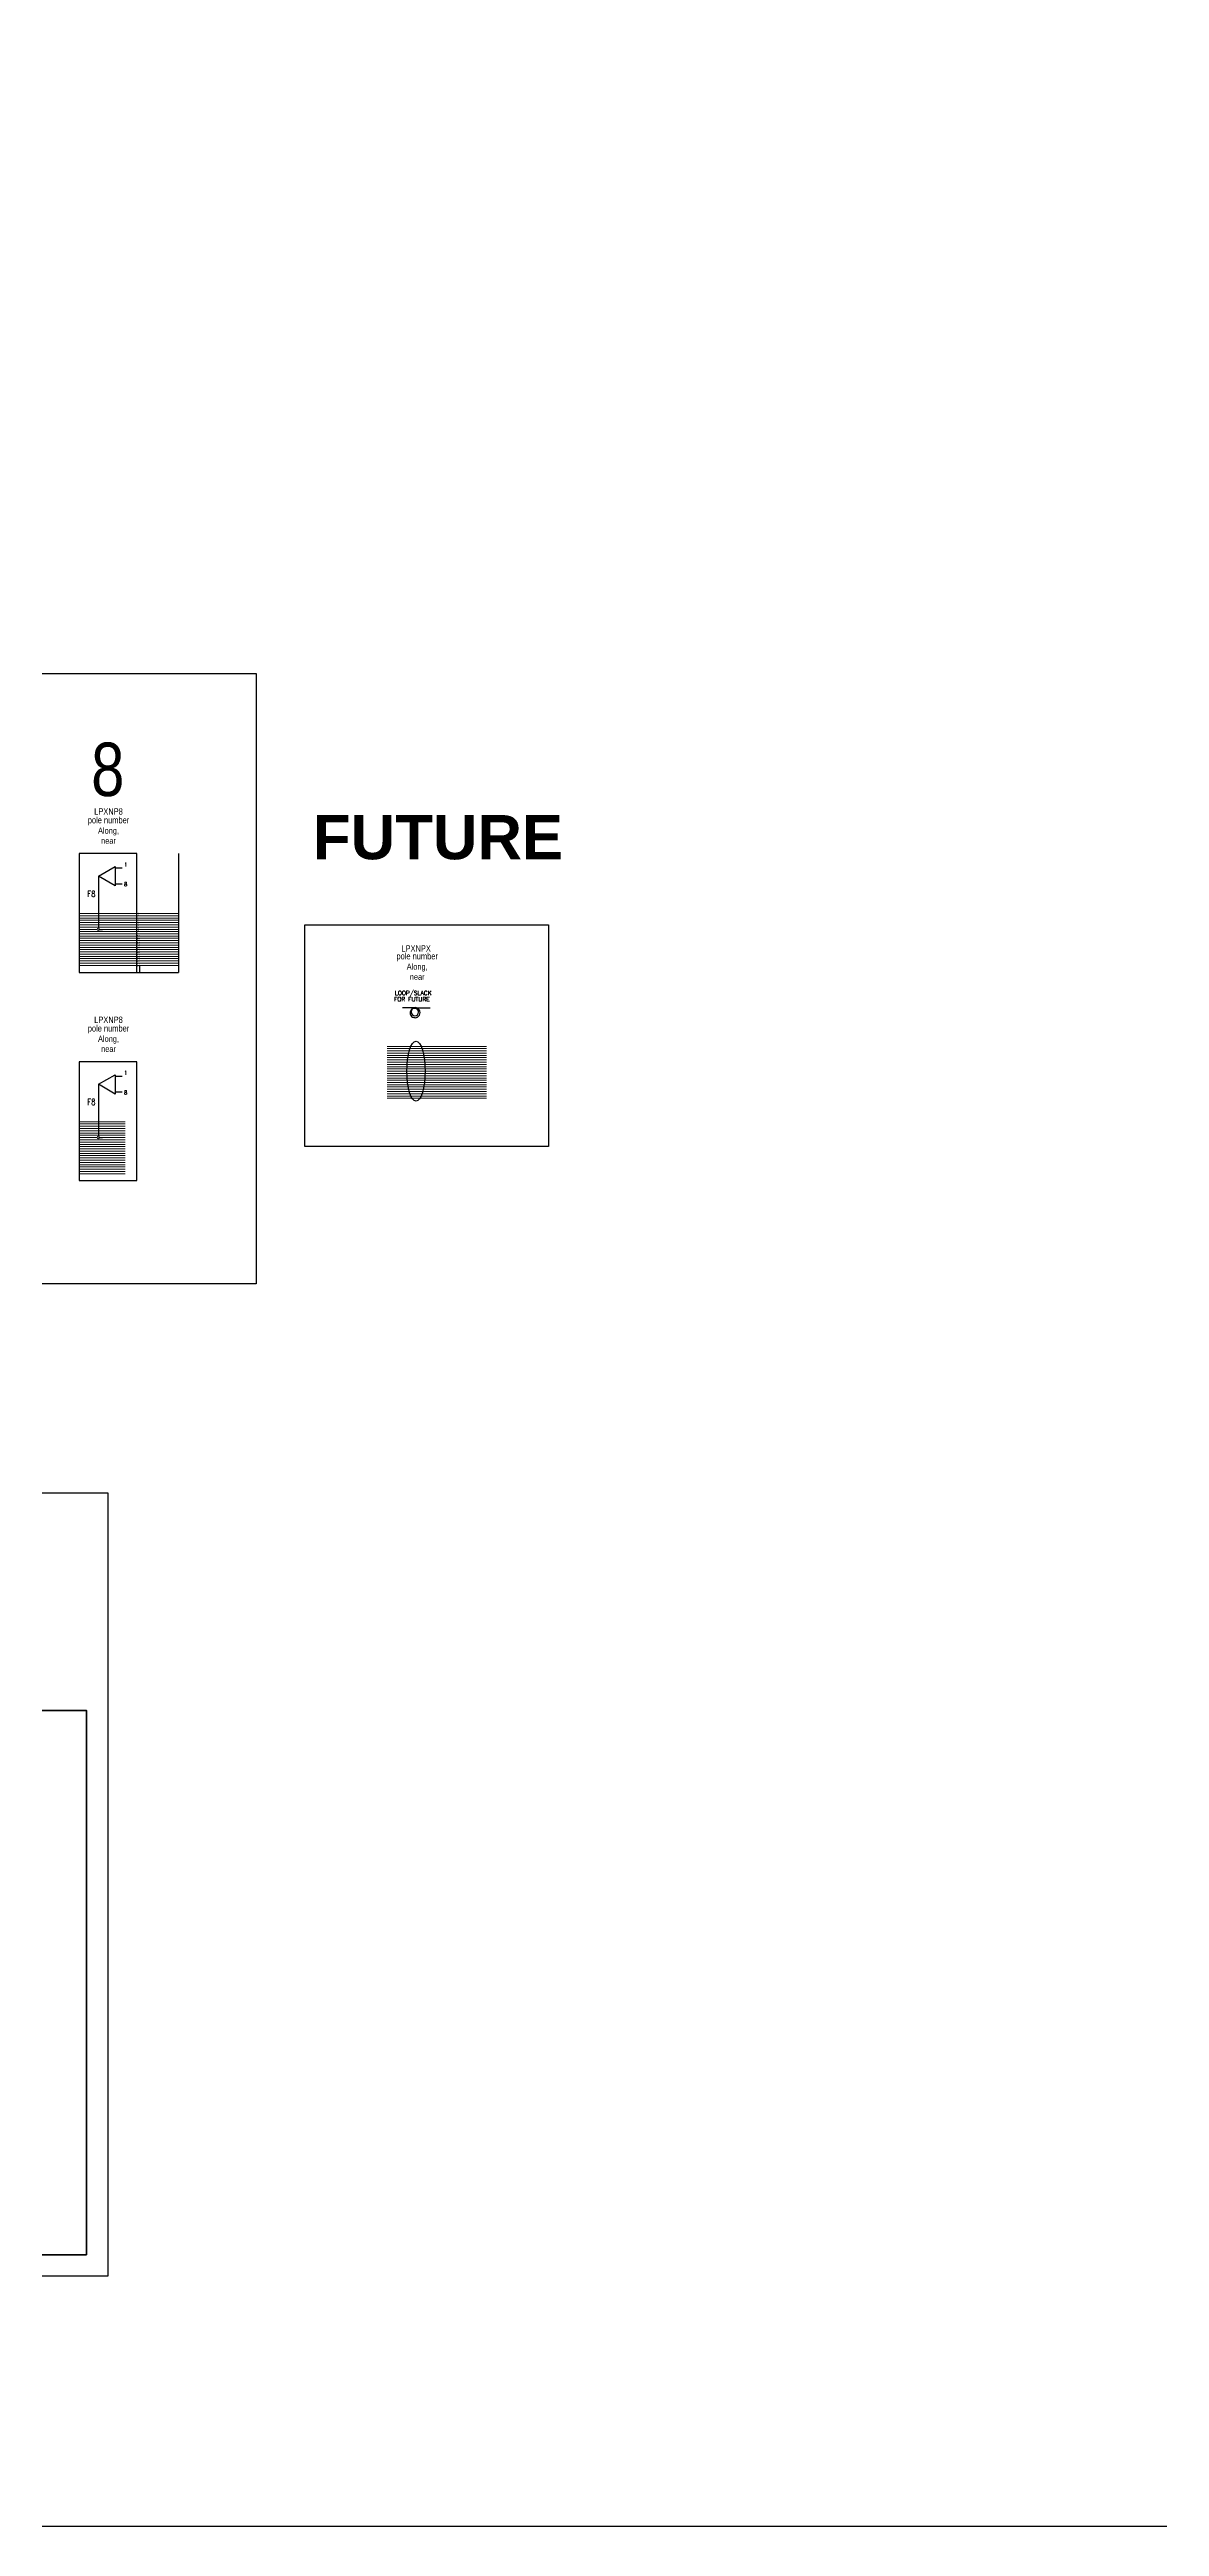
# Model space of a CAD drawing. Extents: x -663610 to -207124, y 70878 to 297551.
# Drawn here: x -251568 to -250529, y 78379 to 80696 of the extents above; entities that cross this region are included whole.
import ezdxf
from ezdxf.enums import TextEntityAlignment as Align

# ---------------------------------------------------------------- set-up
doc = ezdxf.new("R2010")
doc.units = 0
doc.header["$LTSCALE"] = 0.3
doc.layers.get('0').update_dxf_attribs({"linetype": 'CONTINUOUS'})
for name, color, linetype in [('BASEMAP', 7, 'CONTINUOUS'), ('Fiber Distribution', 7, 'CONTINUOUS'), ('Future NAP', 7, 'CONTINUOUS'), ('Layer-assistant', 1, 'CONTINUOUS'), ('Loop', 7, 'CONTINUOUS'), ('NAP-F.core used', 1, 'CONTINUOUS'), ('Network.conf-1', 50, 'CONTINUOUS'), ('Network.conf-2', 20, 'CONTINUOUS'), ('Print', 7, 'CONTINUOUS')]:
    doc.layers.add(name, color=color, linetype=linetype)
doc.styles.add('Mark', font='arial.ttf', dxfattribs={"width": 0.8, "height": 2.5})
doc.styles.add('ROMANS', font='ROMANS.SHX', dxfattribs={"width": 0.8, "height": 2})
doc.styles.add('WMF-Arial Unicode MS0', font='')
doc.styles.add('仿宋', font='', dxfattribs={"width": 0.9})
doc.styles.get('WMF-Arial Unicode MS0').set_extended_font_data('Arial Unicode MS', bold=True)
doc.styles.get('仿宋').set_extended_font_data('FangSong_GB2312')

# ---------------------------------------------------------------- blocks, each defined once
blk = doc.blocks.new('LOOP')
for p, q in [((-3.5, 1.41), (0, 1.41)), ((0, 1.29), (4.22, 1.29))]:
    blk.add_line(p, q)
for centre, radius, start, end in [((-0.12, -0.13), 1.28, 84.62469, 275.37531), ((0.02, 0.2), 1.09, 91.28414, 267.65987), ((-0.03, 0.13), 1.02, 270.50165, 88.36533), ((0, 0), 1.41, 269.992, 90.008)]:
    blk.add_arc(centre, radius, start, end)

msp = doc.modelspace()

# ---------------------------------------------------------------- linework, layer by layer
msp.add_ellipse((-251225, 79740.4), major_axis=(0, 28.1), ratio=0.304317, start_param=-1.570796, end_param=4.712389)
at = {"layer": 'BASEMAP', "color": 152, "ltscale": 2, "true_color": 0x2776bb}
for points in [[(-255762.3, 83013.7), (-248424.4, 83013.7), (-248424.4, 78378.8), (-255762.3, 78378.8)], [(-252708.6, 80112.6), (-251374.6, 80112.6), (-251374.6, 79541.5), (-252708.6, 79541.5)], [(-251329, 79877.4), (-251101.2, 79877.4), (-251101.2, 79670), (-251329, 79670)]]:
    msp.add_lwpolyline(points, close=True, dxfattribs=at)
at = {"layer": 'Fiber Distribution', "color": 251, "lineweight": 5}
for p, q in [((-251540.2, 79887.9), (-251486.2, 79887.9)), ((-251540.2, 79885.8), (-251486.2, 79885.8)), ((-251540.2, 79883.7), (-251486.2, 79883.7)), ((-251540.2, 79881.6), (-251486.2, 79881.6)), ((-251486.2, 79887.9), (-251447.3, 79887.9)), ((-251486.2, 79885.8), (-251447.3, 79885.8)), ((-251486.2, 79883.7), (-251447.3, 79883.7)), ((-251486.2, 79881.6), (-251447.3, 79881.6)), ((-251540.2, 79879.5), (-251486.2, 79879.5)), ((-251540.2, 79877.4), (-251486.2, 79877.4)), ((-251540.2, 79875.2), (-251486.2, 79875.2)), ((-251540.2, 79873.1), (-251523.5, 79873.1)), ((-251540.2, 79871), (-251486.2, 79871)), ((-251540.2, 79868.9), (-251486.2, 79868.9)), ((-251540.2, 79866.8), (-251486.2, 79866.8)), ((-251540.2, 79864.7), (-251486.2, 79864.7)), ((-251540.2, 79864.7), (-251486.2, 79864.7)), ((-251540.2, 79862.6), (-251486.2, 79862.6)), ((-251540.2, 79860.4), (-251486.2, 79860.4)), ((-251540.2, 79858.3), (-251486.2, 79858.3)), ((-251518.2, 79873.1), (-251486.2, 79873.1)), ((-251486.2, 79879.5), (-251447.3, 79879.5)), ((-251486.2, 79877.4), (-251447.3, 79877.4)), ((-251486.2, 79875.2), (-251447.3, 79875.2)), ((-251486.2, 79873.1), (-251447.3, 79873.1)), ((-251486.2, 79871), (-251447.3, 79871)), ((-251486.2, 79868.9), (-251447.3, 79868.9)), ((-251486.2, 79866.8), (-251447.3, 79866.8)), ((-251486.2, 79864.7), (-251447.3, 79864.7)), ((-251486.2, 79864.7), (-251447.3, 79864.7)), ((-251486.2, 79864.7), (-251447.3, 79864.7)), ((-251486.2, 79864.7), (-251447.3, 79864.7)), ((-251486.2, 79864.7), (-251447.3, 79864.7)), ((-251486.2, 79862.6), (-251447.3, 79862.6)), ((-251486.2, 79862.6), (-251447.3, 79862.6)), ((-251486.2, 79860.4), (-251447.3, 79860.4)), ((-251486.2, 79860.4), (-251447.3, 79860.4)), ((-251486.2, 79860.4), (-251447.3, 79860.4)), ((-251486.2, 79858.3), (-251447.3, 79858.3)), ((-251540.2, 79856.2), (-251486.2, 79856.2)), ((-251540.2, 79854.1), (-251486.2, 79854.1)), ((-251540.2, 79852), (-251486.2, 79852)), ((-251540.2, 79849.9), (-251486.2, 79849.9)), ((-251540.2, 79847.8), (-251486.2, 79847.8)), ((-251540.2, 79845.7), (-251486.2, 79845.7)), ((-251540.2, 79843.5), (-251486.2, 79843.5)), ((-251540.2, 79843.5), (-251486.2, 79843.5)), ((-251540.2, 79841.4), (-251486.2, 79841.4)), ((-251540.2, 79839.3), (-251486.2, 79839.3)), ((-251540.2, 79839.3), (-251486.2, 79839.3)), ((-251486.2, 79856.2), (-251447.3, 79856.2)), ((-251486.2, 79854.1), (-251447.3, 79854.1)), ((-251486.2, 79852), (-251447.3, 79852)), ((-251486.2, 79849.9), (-251447.3, 79849.9)), ((-251486.2, 79847.8), (-251447.3, 79847.8)), ((-251486.2, 79845.7), (-251447.3, 79845.7)), ((-251486.2, 79843.5), (-251447.3, 79843.5)), ((-251486.2, 79843.5), (-251447.3, 79843.5)), ((-251486.2, 79841.4), (-251447.3, 79841.4)), ((-251486.2, 79839.3), (-251447.3, 79839.3)), ((-251486.2, 79839.3), (-251447.3, 79839.3)), ((-251252, 79763.6), (-251198, 79763.6)), ((-251252, 79761.5), (-251198, 79761.5)), ((-251252, 79759.4), (-251198, 79759.4)), ((-251252, 79757.3), (-251198, 79757.3)), ((-251252, 79755.2), (-251198, 79755.2)), ((-251252, 79753.1), (-251198, 79753.1)), ((-251252, 79750.9), (-251198, 79750.9)), ((-251252, 79748.8), (-251198, 79748.8)), ((-251252, 79746.7), (-251198, 79746.7)), ((-251252, 79744.6), (-251198, 79744.6)), ((-251252, 79742.5), (-251198, 79742.5)), ((-251198, 79763.6), (-251159.1, 79763.6)), ((-251198, 79761.5), (-251159.1, 79761.5)), ((-251198, 79759.4), (-251159.1, 79759.4)), ((-251198, 79757.3), (-251159.1, 79757.3)), ((-251198, 79755.2), (-251159.1, 79755.2)), ((-251198, 79753.1), (-251159.1, 79753.1)), ((-251198, 79750.9), (-251159.1, 79750.9)), ((-251198, 79748.8), (-251159.1, 79748.8)), ((-251198, 79746.7), (-251159.1, 79746.7)), ((-251198, 79744.6), (-251159.1, 79744.6)), ((-251198, 79742.5), (-251159.1, 79742.5)), ((-251252, 79740.4), (-251198, 79740.4)), ((-251252, 79740.4), (-251198, 79740.4)), ((-251252, 79738.3), (-251198, 79738.3)), ((-251252, 79736.1), (-251198, 79736.1)), ((-251252, 79734), (-251198, 79734)), ((-251252, 79731.9), (-251198, 79731.9)), ((-251252, 79729.8), (-251198, 79729.8)), ((-251252, 79727.7), (-251198, 79727.7)), ((-251252, 79725.6), (-251198, 79725.6)), ((-251252, 79723.5), (-251198, 79723.5)), ((-251252, 79721.4), (-251198, 79721.4)), ((-251252, 79719.2), (-251198, 79719.2)), ((-251252, 79719.2), (-251198, 79719.2)), ((-251198, 79740.4), (-251159.1, 79740.4)), ((-251198, 79740.4), (-251159.1, 79740.4)), ((-251198, 79740.4), (-251159.1, 79740.4)), ((-251198, 79740.4), (-251159.1, 79740.4)), ((-251198, 79740.4), (-251159.1, 79740.4)), ((-251198, 79738.3), (-251159.1, 79738.3)), ((-251198, 79738.3), (-251159.1, 79738.3)), ((-251198, 79736.1), (-251159.1, 79736.1)), ((-251198, 79736.1), (-251159.1, 79736.1)), ((-251198, 79736.1), (-251159.1, 79736.1)), ((-251198, 79734), (-251159.1, 79734)), ((-251198, 79731.9), (-251159.1, 79731.9)), ((-251198, 79729.8), (-251159.1, 79729.8)), ((-251198, 79727.7), (-251159.1, 79727.7)), ((-251198, 79725.6), (-251159.1, 79725.6)), ((-251198, 79723.5), (-251159.1, 79723.5)), ((-251198, 79721.4), (-251159.1, 79721.4)), ((-251198, 79719.2), (-251159.1, 79719.2)), ((-251198, 79719.2), (-251159.1, 79719.2)), ((-251252, 79717.1), (-251198, 79717.1)), ((-251252, 79715), (-251198, 79715)), ((-251252, 79715), (-251198, 79715)), ((-251198, 79717.1), (-251159.1, 79717.1)), ((-251198, 79715), (-251159.1, 79715)), ((-251198, 79715), (-251159.1, 79715)), ((-251540.2, 79693.1), (-251497, 79693.1)), ((-251540.2, 79691), (-251497, 79691)), ((-251540.2, 79688.9), (-251497, 79688.9)), ((-251540.2, 79686.7), (-251497, 79686.7)), ((-251540.2, 79684.6), (-251497, 79684.6)), ((-251540.2, 79682.5), (-251497, 79682.5)), ((-251540.2, 79680.4), (-251497, 79680.4)), ((-251540.2, 79678.3), (-251523.5, 79678.3)), ((-251540.2, 79676.2), (-251497, 79676.2)), ((-251540.2, 79674.1), (-251497, 79674.1)), ((-251518.2, 79678.3), (-251497, 79678.3)), ((-251540.2, 79671.9), (-251497, 79671.9)), ((-251540.2, 79669.8), (-251497, 79669.8)), ((-251540.2, 79669.8), (-251497, 79669.8)), ((-251540.2, 79667.7), (-251497, 79667.7)), ((-251540.2, 79665.6), (-251497, 79665.6)), ((-251540.2, 79663.5), (-251497, 79663.5)), ((-251540.2, 79661.4), (-251497, 79661.4)), ((-251540.2, 79659.3), (-251497, 79659.3)), ((-251540.2, 79657.2), (-251497, 79657.2)), ((-251540.2, 79655), (-251497, 79655)), ((-251540.2, 79652.9), (-251497, 79652.9)), ((-251540.2, 79650.8), (-251497, 79650.8)), ((-251540.2, 79648.7), (-251497, 79648.7)), ((-251540.2, 79648.7), (-251497, 79648.7)), ((-251540.2, 79646.6), (-251497, 79646.6)), ((-251540.2, 79644.5), (-251497, 79644.5)), ((-251540.2, 79644.5), (-251497, 79644.5))]:
    msp.add_line(p, q, dxfattribs=at)
at = {"layer": 'Future NAP', "ltscale": 0.3}
for p, q in [((-251522.2, 79922.9), (-251522.2, 79874.4)), ((-251522.2, 79728.1), (-251522.2, 79679.5))]:
    msp.add_line(p, q, dxfattribs=at)
at = {"layer": 'Layer-assistant', "color": 1}
for p, q in [((-251522.2, 79873.1), (-251518.2, 79873.1)), ((-251483.6, 79839.3), (-251483.6, 79832.8)), ((-251486.2, 79832.8), (-251447.3, 79832.8)), ((-251522.2, 79678.3), (-251518.2, 79678.3))]:
    msp.add_line(p, q, dxfattribs=at)
msp.add_lwpolyline([(-251447.3, 79944.2), (-251447.3, 79832.8)], dxfattribs=at)
at = {"layer": 'Layer-assistant', "color": 3, "lineweight": 40, "ltscale": 2}
msp.add_lwpolyline([(-252540.1, 79142.4), (-251533.4, 79142.4), (-251533.4, 78633.1), (-252540.1, 78633.1)], close=True, dxfattribs=at)
at = {"layer": 'Network.conf-1', "color": 5, "ltscale": 8}
for points in [[(-251540.2, 79832.8), (-251486.2, 79832.8), (-251486.2, 79944.2), (-251540.2, 79944.2)], [(-251540.2, 79638), (-251486.2, 79638), (-251486.2, 79749.3), (-251540.2, 79749.3)]]:
    msp.add_lwpolyline(points, close=True, dxfattribs=at)
at = {"layer": 'Network.conf-2'}
for p, q in [((-251499.9, 79930.3), (-251506.6, 79930.3)), ((-251499.9, 79915.5), (-251506.6, 79915.5)), ((-251499.9, 79735.5), (-251506.6, 79735.5)), ((-251499.9, 79720.7), (-251506.6, 79720.7))]:
    msp.add_line(p, q, dxfattribs=at)
for points in [[(-251522.2, 79922.9), (-251506.6, 79932), (-251506.6, 79913.9)], [(-251522.2, 79728.1), (-251506.6, 79737.1), (-251506.6, 79719)]]:
    msp.add_lwpolyline(points, close=True, dxfattribs=at)
at = {"layer": 'Network.conf-2', "lineweight": 9}
for centre in [(-251522.2, 79873.1), (-251522.2, 79678.3)]:
    msp.add_circle(centre, 1.23, dxfattribs=at)
at = {"layer": 'Print', "ltscale": 2}
msp.add_lwpolyline([(-252560.1, 79345.8), (-251513.4, 79345.8), (-251513.4, 78613.1), (-252560.1, 78613.1)], close=True, dxfattribs=at)

# ---------------------------------------------------------------- block references
at = {"layer": 'Loop', "xscale": 3.366971840558108, "yscale": 3.366971840558108, "zscale": 3.36697184057266}
msp.add_blockref('LOOP', (-251225.9, 79795.2), dxfattribs=at)

# ---------------------------------------------------------------- texts
at = {"color": 1, "style": 'Mark', "width": 0.8}
for s, height, p in [('8', 50, (-251513.4, 79997.8)), ('LPXNP8', 6, (-251512.7, 79980.4)), ('LPXNPX', 6, (-251224.9, 79852.2)), ('LPXNP8', 6, (-251512.7, 79785.5))]:
    msp.add_text(s, height=height, dxfattribs=at).set_placement(p, align=Align.CENTER)
at = {"style": 'ROMANS'}
for s, p in [('LOOP/SLACK', (-251244.9, 79811.6)), ('FOR FUTURE', (-251245.6, 79805.8))]:
    msp.add_text(s, height=4, dxfattribs=at).set_placement(p)
at = {"color": 7, "ltscale": 2, "char_height": 6, "width": 37.369, "attachment_point": 2, "style": 'Mark'}
for insert in [(-251512.7, 79978.3), (-251223.9, 79851), (-251512.7, 79783.5)]:
    msp.add_mtext('pole number {\\H0.945x;Along,  \\Pnear}', dxfattribs=dict(at, insert=insert))
at = {"char_height": 3.78, "width": 1.284, "attachment_point": 1, "style": 'ROMANS'}
for s, insert in [('1', (-251498.1, 79935.6)), ('8', (-251498.1, 79917.3)), ('8', (-251498.1, 79722.4)), ('1', (-251498.1, 79740.8))]:
    msp.add_mtext(s, dxfattribs=dict(at, insert=insert))
at = {"layer": 'BASEMAP', "color": 152, "ltscale": 2, "true_color": 0x2776bb, "style": 'WMF-Arial Unicode MS0'}
msp.add_text('FUTURE', height=41.32, dxfattribs=at).set_placement((-251204.4, 79938.7), align=Align.CENTER)
at = {"layer": 'Layer-assistant', "style": '仿宋', "width": 0.9}
for s, p in [('2', (-251484.8, 79885.4)), ('3', (-251484.7, 79883.1)), ('4', (-251484.7, 79881)), ('1', (-251484.5, 79887.4)), ('5', (-251484.7, 79878.7)), ('8', (-251484.7, 79872.3)), ('6', (-251484.6, 79876.6)), ('7', (-251484.5, 79874.3))]:
    msp.add_text(s, height=1.7, dxfattribs=at).set_placement(p, align=Align.CENTER)
at = {"layer": 'Layer-assistant', "color": 1, "style": '仿宋', "width": 0.9}
for s, p in [('10', (-251484.8, 79868.5)), ('11', (-251484.7, 79866.2)), ('12', (-251484.7, 79864.1)), ('13', (-251484.7, 79861.8)), ('14', (-251484.6, 79859.7)), ('15', (-251484.5, 79857.4)), ('9', (-251484.5, 79870.5)), ('16', (-251484.7, 79855.4)), ('17', (-251484.7, 79853.1)), ('19', (-251484.7, 79848.7)), ('21', (-251484.7, 79844.6)), ('22', (-251484.6, 79842.5)), ('23', (-251484.7, 79840.3)), ('18', (-251484.6, 79851)), ('20', (-251484.6, 79846.6)), ('24', (-251484.6, 79838.1))]:
    msp.add_text(s, height=1.7, dxfattribs=at).set_placement(p, align=Align.CENTER)
at = {"layer": 'NAP-F.core used', "char_height": 5.67, "width": 16.222, "attachment_point": 1, "style": 'ROMANS'}
for insert in [(-251532.4, 79909.2), (-251532.4, 79714.4)]:
    msp.add_mtext('F8', dxfattribs=dict(at, insert=insert))

doc.saveas('drawing.dxf')
